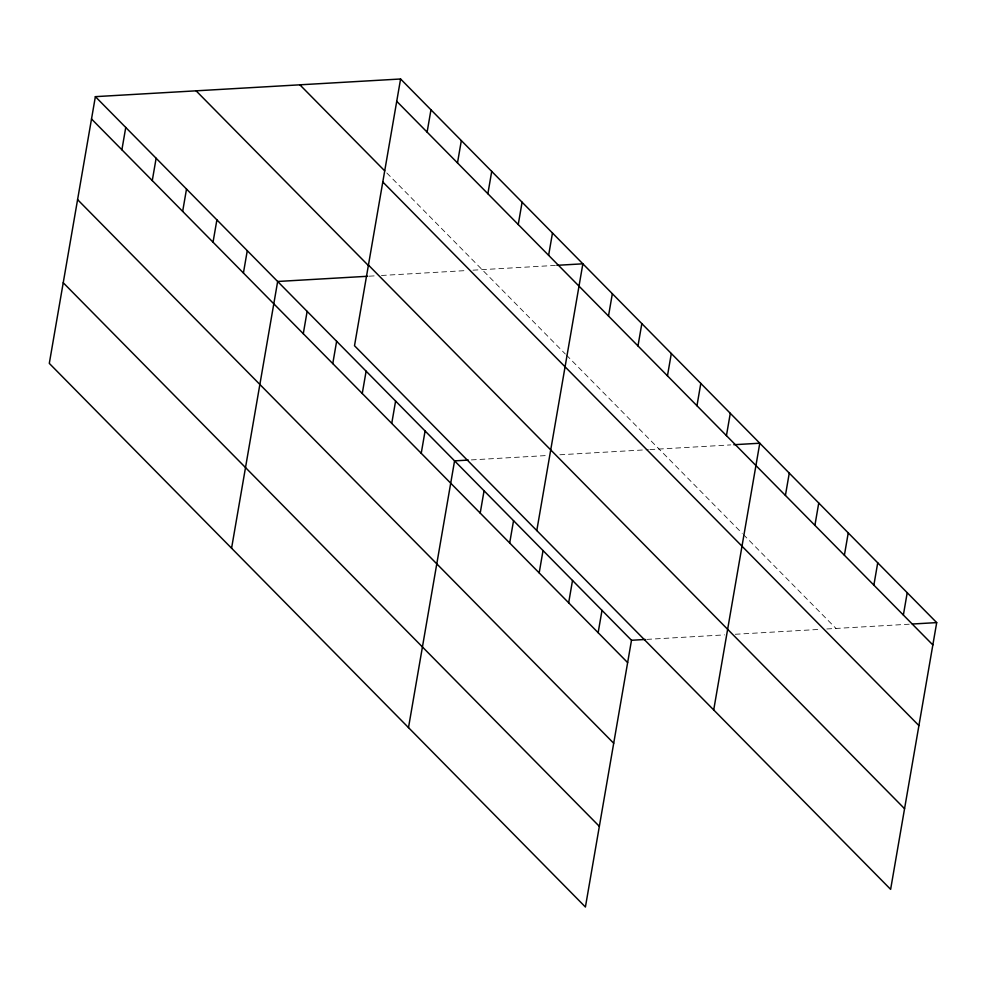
<?xml version="1.0" encoding="UTF-8"?>
<svg xmlns="http://www.w3.org/2000/svg" width="986" height="986" viewBox="0 0 986 986"><rect width="100%" height="100%" fill="white"/><g stroke="black" fill="none" stroke-linecap="round" stroke-linejoin="round"><path stroke-width="0.74" stroke-dasharray="4.93 3.7" d="M369.22 276.179L375.321 275.834M381.422 275.476L466.883 270.534M472.984 270.176L555.389 265.407M471.357 459.907L547.661 455.483M559.875 454.78L648.381 449.665M649.91 449.579L730.786 444.896M646.754 639.384L724.574 634.885M735.26 634.269L820.722 629.327M826.823 628.969L909.228 624.2M386.808 172.981L565.335 354.011M566.395 355.071L742.261 533.401M743.308 534.474L835.98 628.439"/><path stroke-width="1.48" d="M95.371 96.653L49.3 363.39L585.413 907.009L631.496 640.271L95.371 96.653L400.587 78.991L936.7 622.61L890.629 889.347L354.504 345.729L400.587 78.991M121.894 149.773L125.752 127.453M152.275 180.574L156.133 158.253M182.656 211.386L186.514 189.065M213.038 242.186L216.895 219.866M243.419 272.999L247.276 250.678M231.574 548.216L277.658 281.478L367.692 276.265M303.281 333.699L307.139 311.379M332.775 363.6L336.633 341.279M362.256 393.5L366.114 371.18M427.111 132.112L430.968 109.791M391.75 423.401L395.596 401.08M457.492 162.924L461.337 140.604M421.232 453.289L425.089 430.968M487.873 193.724L491.718 171.404M408.5 727.619L454.571 460.869L468.313 460.08M518.242 224.537L522.099 202.216M480.207 513.09L484.064 490.769M548.623 255.337L552.48 233.016M509.688 542.99L513.546 520.67M536.791 530.567L582.862 263.817L556.917 265.32M539.182 572.891L543.027 550.57M608.498 316.038L612.343 293.717M568.663 602.791L572.521 580.471M637.979 345.938L641.837 323.618M598.145 632.692L602.002 610.371M667.46 375.839L671.318 353.518M696.954 405.739L700.812 383.418M726.435 435.639L730.293 413.319M713.704 709.957L759.787 443.219L733.843 444.723M785.411 495.44L789.268 473.12M814.904 525.341L818.75 503.02M844.386 555.229L848.243 532.908M873.867 585.129L877.725 562.809M903.361 615.03L907.219 592.709M631.496 640.271L645.226 639.47M912.284 624.027L936.7 622.61M396.729 101.311L932.842 644.93M299.867 84.821L384.713 170.861M382.79 181.966L918.915 725.585M368.444 265.074L904.556 808.693M196.091 90.823L368.949 266.097M91.513 118.973L627.638 662.592M77.586 199.628L613.699 743.247M63.227 282.736L599.352 826.354"/></g></svg>
